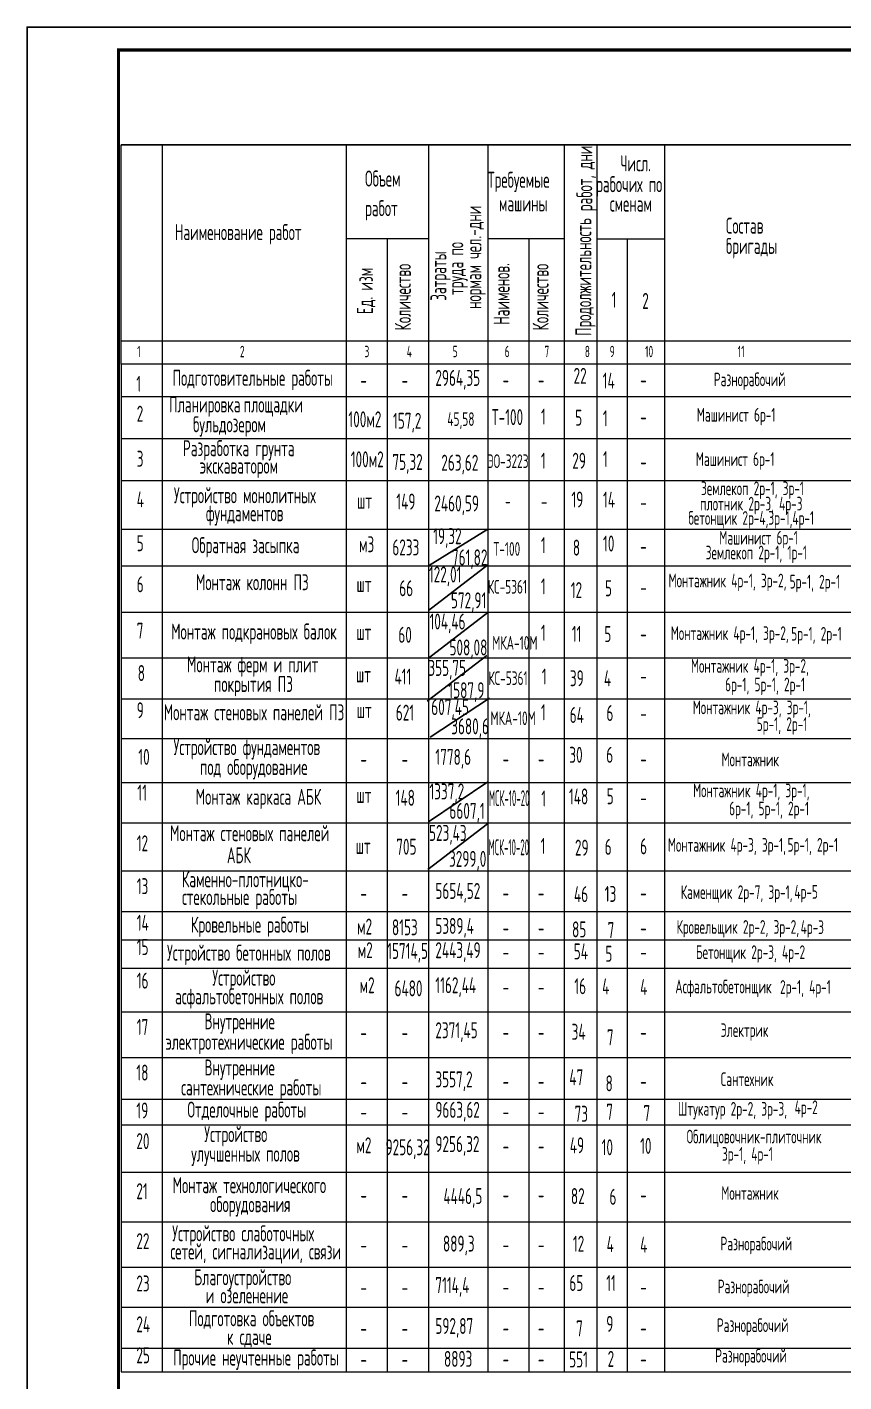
# Paper-space layout 'кал.план' of a CAD drawing. Header units: millimetres. Extents: x 0 to 2359, y 0 to 678.
# Drawn here: x 0.4 to 179.2, y 297.7 to 594.3 of the extents above; entities that cross this region are included whole.
import ezdxf

# ---------------------------------------------------------------- set-up
doc = ezdxf.new("R2010")
doc.units = ezdxf.units.MM
doc.header["$LTSCALE"] = 0.5
for name, color, linetype, lineweight in [('ТОЛСТЫЕ', 1, 'Continuous', 50), ('тонкая', 7, 'Continuous', 20), ('ТОНКИЕе', 7, 'Continuous', 25)]:
    doc.layers.add(name, color=color, linetype=linetype, lineweight=lineweight)
doc.layers.add('тонкие', color=7, linetype='Continuous')
doc.styles.add('Наклонный', font='isocpeur.ttf', dxfattribs={"width": 0.7, "height": 3.5})

psp = doc.layouts.new('кал.план')

# ---------------------------------------------------------------- linework, layer by layer
at = {"layer": 'ТОЛСТЫЕ', "const_width": 0.7}
psp.add_lwpolyline([(20.4018, 5.2751), (835.4018, 5.2751), (835.4018, 589.2751), (20.4018, 589.2751)], close=True, dxfattribs=at)
at = {"layer": 'тонкая'}
for p, q in [((24.0093, 568.4989), (21.0093, 568.4989)), ((21.0093, 568.4989), (30.0093, 568.4989)), ((30.0093, 568.4989), (21.0093, 568.4989)), ((21.0093, 568.4989), (30.0093, 568.4989)), ((21.0093, 520.4989), (21.0093, 568.4989)), ((24.0093, 568.4989), (833.0093, 568.4989)), ((835.1766, 568.4989), (24.0093, 568.4989)), ((24.0093, 568.4989), (177.0093, 568.4989)), ((24.0093, 568.4989), (32.0093, 568.4989)), ((30.0093, 568.4989), (30.0093, 520.4989)), ((32.0093, 568.4989), (82.0093, 568.4989)), ((70.2752, 568.4989), (70.2752, 520.4989)), ((70.2752, 568.4989), (88.2752, 568.4989)), ((70.2752, 568.4989), (79.2752, 568.4989)), ((82.0093, 568.4989), (100.0093, 568.4989)), ((88.2752, 568.4989), (88.2752, 520.4989)), ((88.2752, 568.4989), (101.2752, 568.4989)), ((88.2752, 568.4989), (88.2752, 543.4989)), ((100.0093, 568.4989), (113.0093, 568.4989)), ((100.0093, 568.4989), (118.0093, 568.4989)), ((101.2752, 568.4989), (101.2752, 520.4989)), ((101.2752, 568.4989), (110.2752, 568.4989)), ((113.0093, 568.4989), (131.0093, 568.4989)), ((118.0093, 568.4989), (118.0093, 520.4989)), ((118.0093, 568.4989), (131.0093, 568.4989)), ((118.0093, 568.4989), (118.0093, 543.4989)), ((125.1336, 568.4989), (125.1336, 520.4989)), ((131.0093, 568.4989), (149.0093, 568.4989)), ((131.0093, 568.4989), (144.0093, 568.4989)), ((131.0093, 568.4989), (140.0093, 568.4989)), ((139.9538, 568.4989), (139.9538, 520.4989)), ((140.0093, 568.4989), (149.0093, 568.4989)), ((144.0093, 568.4989), (162.0093, 568.4989)), ((149.0093, 568.4989), (189.0093, 568.4989)), ((177.0093, 568.4989), (182.7093, 568.4989)), ((88.2752, 547.9437), (70.2752, 547.9437)), ((79.2752, 547.9437), (79.2752, 520.4989)), ((118.0093, 547.9437), (101.2752, 547.9437)), ((110.2752, 547.9437), (110.2752, 520.4989)), ((125.2399, 547.9437), (139.9775, 547.9437)), ((131.8166, 547.9437), (131.8166, 520.4989)), ((189.0093, 525.4989), (21.0093, 525.4989)), ((21.0093, 521.9989), (21.0093, 521.9989)), ((189.0093, 520.4989), (21.0093, 520.4989)), ((21.0093, 520.4989), (21.0093, 350.4989)), ((21.0093, 520.4989), (21.0093, 510.4989)), ((30.0093, 520.4989), (30.0093, 350.4989)), ((30.0093, 520.4989), (30.0093, 514.4989)), ((70.2752, 520.4989), (70.2752, 350.4989)), ((79.2752, 520.4989), (79.2752, 350.4989)), ((88.2752, 520.4989), (88.2752, 350.4989)), ((101.2752, 520.4989), (101.2752, 350.4989)), ((110.2752, 520.4989), (110.2752, 350.4989)), ((118.0093, 520.4989), (118.0093, 350.4989)), ((122.5093, 521.9989), (122.5093, 521.9989)), ((125.1662, 520.4989), (125.1662, 350.4989)), ((131.8016, 520.4989), (131.8016, 350.4989)), ((139.9538, 520.4989), (139.9538, 350.4989)), ((21.0093, 513.4114), (833.0093, 513.4114)), ((21.0093, 510.4989), (21.0093, 500.4989)), ((21.0093, 510.4989), (21.0093, 340.4989)), ((30.0093, 510.4989), (30.0093, 340.4989)), ((70.2752, 510.4989), (70.2752, 340.4989)), ((79.2752, 510.4989), (79.2752, 340.4989)), ((88.2752, 510.4989), (88.2752, 340.4989)), ((101.2752, 510.4989), (101.2752, 340.4989)), ((110.2752, 510.4989), (110.2752, 340.4989)), ((118.0093, 510.4989), (118.0093, 340.4989)), ((125.1662, 510.4989), (125.1662, 340.4989)), ((139.9538, 510.4989), (139.9538, 340.4989)), ((21.0093, 504.1934), (823.1093, 504.1934)), ((21.0093, 504.1934), (833.0093, 504.1934)), ((21.0093, 500.4989), (21.0093, 490.4989)), ((21.0093, 500.4989), (21.0093, 330.4989)), ((30.0093, 500.4989), (30.0093, 330.4989)), ((70.2752, 500.4989), (70.2752, 330.4989)), ((79.2752, 500.4989), (79.2752, 330.4989)), ((88.2752, 500.4989), (88.2752, 330.4989)), ((101.2752, 500.4989), (101.2752, 330.4989)), ((110.2752, 500.4989), (110.2752, 330.4989)), ((118.0093, 500.4989), (118.0093, 330.4989)), ((125.1662, 500.4989), (125.1662, 330.4989)), ((139.9538, 500.4989), (139.9538, 330.4989)), ((21.0093, 494.9845), (823.1093, 494.9845)), ((21.0093, 494.9845), (833.0093, 494.9845)), ((21.0093, 490.4989), (21.0093, 320.4989)), ((30.0093, 490.4989), (30.0093, 320.4989)), ((70.2752, 490.4989), (70.2752, 320.4989)), ((79.2752, 490.4989), (79.2752, 320.4989)), ((88.2752, 490.4989), (88.2752, 320.4989)), ((101.2752, 490.4989), (101.2752, 320.4989)), ((110.2752, 490.4989), (110.2752, 320.4989)), ((118.0093, 490.4989), (118.0093, 320.4989)), ((125.1662, 490.4989), (125.1662, 320.4989)), ((21.0093, 484.3456), (823.1093, 484.3456)), ((21.0093, 484.3456), (833.0093, 484.3456)), ((21.0093, 480.4989), (21.0093, 310.4989)), ((30.0093, 480.4989), (30.0093, 310.4989)), ((70.2752, 480.4989), (70.2752, 310.4989)), ((79.2752, 480.4989), (79.2752, 310.4989)), ((88.2752, 480.4989), (88.2752, 310.4989)), ((101.2752, 480.4989), (101.2752, 310.4989)), ((110.2752, 480.4989), (110.2752, 310.4989)), ((118.0093, 480.4989), (118.0093, 310.4989)), ((125.1662, 480.4989), (125.1662, 310.4989)), ((21.0093, 476.3543), (823.1093, 476.3543)), ((21.0093, 476.3543), (833.0093, 476.3543)), ((21.0093, 470.4989), (21.0093, 300.4989)), ((30.0093, 470.4989), (30.0093, 300.4989)), ((70.2752, 470.4989), (70.2752, 300.4989)), ((79.2752, 470.4989), (79.2752, 300.4989)), ((88.2752, 470.4989), (88.2752, 300.4989)), ((101.2752, 470.4989), (101.2752, 300.4989)), ((110.2752, 470.4989), (110.2752, 300.4989)), ((118.0093, 470.4989), (118.0093, 300.4989)), ((125.1662, 470.4989), (125.1662, 300.4989)), ((21.0093, 466.2113), (823.1093, 466.2113)), ((21.0093, 466.2113), (833.0093, 466.2113)), ((21.0093, 460.4989), (21.0093, 299.8783)), ((30.0093, 460.4989), (30.0093, 299.8783)), ((70.2752, 460.4989), (70.2752, 299.8783)), ((79.2752, 460.4989), (79.2752, 299.8783)), ((88.2752, 460.4989), (88.2752, 299.8783)), ((101.2752, 460.4989), (101.2752, 299.8783)), ((110.2752, 460.4989), (110.2752, 299.8783)), ((118.0093, 460.4989), (118.0093, 299.8783)), ((125.1662, 460.4989), (125.1662, 299.8783)), ((139.9538, 460.4989), (139.9538, 299.8783)), ((21.0093, 456.1479), (823.1093, 456.1479)), ((21.0093, 456.1479), (833.0093, 456.1479)), ((21.0093, 450.4989), (21.0093, 299.8783)), ((30.0093, 450.4989), (30.0093, 299.8783)), ((70.2752, 450.4989), (70.2752, 299.8783)), ((79.2752, 450.4989), (79.2752, 299.8783)), ((88.2752, 450.4989), (88.2752, 299.8783)), ((101.2752, 450.4989), (101.2752, 299.8783)), ((110.2752, 450.4989), (110.2752, 299.8783)), ((118.0093, 450.4989), (118.0093, 299.8783)), ((139.9538, 450.4989), (139.9538, 299.8783)), ((21.0093, 447.2123), (823.1093, 447.2123)), ((21.0093, 447.2123), (833.0093, 447.2123)), ((21.0093, 440.4989), (21.0093, 299.8783)), ((30.0093, 440.4989), (30.0093, 299.8783)), ((70.2752, 440.4989), (70.2752, 299.8783)), ((79.2752, 440.4989), (79.2752, 299.8783)), ((88.2752, 440.4989), (88.2752, 299.8783)), ((101.2752, 440.4989), (101.2752, 299.8783)), ((110.2752, 440.4989), (110.2752, 299.8783)), ((118.0093, 440.4989), (118.0093, 299.8783)), ((125.1662, 440.4989), (125.1662, 299.8783)), ((131.8016, 440.4989), (131.8016, 299.8783)), ((139.9538, 440.4989), (139.9538, 299.8783)), ((21.0093, 438.5204), (823.1093, 438.5204)), ((21.0093, 438.5204), (833.0093, 438.5204)), ((21.0093, 428.9133), (823.1093, 428.9133)), ((21.0093, 428.9133), (833.0093, 428.9133)), ((21.0093, 420.0405), (823.1093, 420.0405)), ((21.0093, 420.0405), (833.0093, 420.0405)), ((21.0093, 409.5852), (823.1093, 409.5852)), ((21.0093, 409.5852), (833.0093, 409.5852)), ((21.0093, 400.6219), (823.1093, 400.6219)), ((21.0093, 400.6219), (833.0093, 400.6219)), ((21.0093, 394.4181), (823.1093, 394.4181)), ((21.0093, 394.4181), (833.0093, 394.4181)), ((21.0093, 388.257), (823.1093, 388.257)), ((21.0093, 388.257), (833.0093, 388.257)), ((21.0093, 378.6594), (833.0463, 378.6594)), ((21.0093, 368.652), (823.1093, 368.652)), ((21.0093, 368.652), (833.0093, 368.652)), ((21.0093, 359.5317), (823.1093, 359.5317)), ((21.0093, 359.5317), (833.0093, 359.5317)), ((21.0093, 353.967), (823.1093, 353.967)), ((21.0093, 353.967), (823.1093, 353.967)), ((21.0093, 353.967), (833.0093, 353.967)), ((21.0093, 343.5627), (823.1093, 343.5627)), ((21.0093, 343.5627), (833.0093, 343.5627)), ((21.0093, 343.5627), (835.1766, 343.5627)), ((21.0093, 332.7117), (823.1093, 332.7117)), ((21.0093, 332.7117), (823.1093, 332.7117)), ((21.0093, 332.7117), (823.1093, 332.7117)), ((21.0093, 332.7117), (833.0093, 332.7117)), ((21.0093, 332.7117), (835.1766, 332.7117)), ((21.0093, 322.7523), (823.1093, 322.7523)), ((21.0093, 322.7523), (823.1093, 322.7523)), ((21.0093, 322.7523), (823.1093, 322.7523)), ((21.0093, 322.7523), (833.0093, 322.7523)), ((21.0093, 322.7523), (835.1766, 322.7523)), ((21.0093, 313.9929), (823.1093, 313.9929)), ((21.0093, 313.9929), (823.1093, 313.9929)), ((21.0093, 313.9929), (823.1093, 313.9929)), ((21.0093, 313.9929), (833.0093, 313.9929)), ((21.0093, 313.9929), (835.1766, 313.9929)), ((21.0093, 305.0273), (823.1093, 305.0273)), ((21.0093, 305.0273), (823.1093, 305.0273)), ((21.0093, 305.0273), (823.1093, 305.0273)), ((21.0093, 305.0273), (833.0093, 305.0273)), ((21.0093, 305.0273), (835.1766, 305.0273)), ((21.0093, 299.8783), (823.1093, 299.8783)), ((21.0093, 299.8783), (835.1766, 299.8783))]:
    psp.add_line(p, q, dxfattribs=at)
at = {"layer": 'тонкие'}
psp.add_lwpolyline([(840.4018, 0.2751), (0.4018, 0.2751), (0.4018, 594.2751), (840.4018, 594.2751)], close=True, dxfattribs=at)
at = {"layer": 'ТОНКИЕе', "color": 0}
for points in [[(88.2752, 476.3543), (101.2752, 484.3456)], [(88.2752, 466.5481), (101.2752, 476.5481)], [(88.2752, 456.0888), (101.2752, 466.0888)], [(88.0285, 446.7238), (101.0285, 456.7238)], [(88.6571, 438.8248), (101.6571, 447.331)], [(88.2588, 420.312), (101.2588, 429.0115)], [(88.1781, 409.8116), (101.1781, 419.8116)]]:
    psp.add_lwpolyline(points, dxfattribs=at)

# ---------------------------------------------------------------- texts
at = {"layer": 'тонкая', "style": 'Наклонный', "width": 0.6}
for s, p in [('работ, дни', (124.1696, 553.9674)), ('нормам чел.-дни', (99.8699, 532.5859)), ('Продолжительность ', (123.9522, 526.6595)), ('труда по ', (95.9354, 535.6314)), ('Затраты ', (92.1957, 534.3564)), ('Ед. изм', (76.1219, 531.4302)), ('Количество', (84.425, 527.8616)), ('Наименов.', (106.038, 529.0835)), ('Количество', (114.5811, 527.8648))]:
    psp.add_text(s, height=3.5, rotation=90, dxfattribs=at).set_placement(p)
at = {"layer": 'тонкая', "style": 'Наклонный'}
for s, height, width, p in [('Числ.', 3.5, 0.6, (130.3101, 562.6954)), ('Объем ', 3.5, 0.6, (74.4124, 559.3606)), ('Требуемые ', 3.5, 0.6, (101.2752, 559.0925)), ('рабочих по', 3.5, 0.6, (125.001, 558.1272)), ('работ', 3.5, 0.6, (74.4124, 552.8807)), ('машины', 3.5, 0.6, (103.7156, 553.9133)), (' сменам', 3.5, 0.6, (126.6506, 553.8641)), ('Состав ', 3.5, 0.6, (153.412, 549.0513)), ('Наименование работ', 3.5, 0.6, (32.7601, 547.6351)), ('бригады', 3.5, 0.6, (153.412, 544.6084)), ('1', 3.5, 0.6, (128.3997, 532.8183)), ('2', 3.5, 0.6, (135.0987, 532.5745)), ('1', 2.5, 0.6, (24.5093, 521.9989)), ('2', 2.5, 0.6, (47.0093, 521.9989)), ('3', 2.5, 0.6, (74.2752, 521.9989)), ('4', 2.5, 0.6, (83.5286, 521.9989)), ('5', 2.5, 0.6, (93.5752, 521.9989)), ('6', 2.5, 0.6, (104.9752, 521.9989)), ('7', 2.5, 0.6, (113.6752, 521.9989)), ('8', 2.5, 0.6, (122.5093, 521.9989)), ('9', 2.5, 0.6, (127.9538, 521.9989)), ('10', 2.5, 0.6, (135.7131, 521.9989)), ('11', 2.5, 0.6, (155.9921, 521.9989)), ('Подготовительные работы', 3.5, 0.6, (32.2566, 515.7356)), ('2964,35', 3.5, 0.6, (89.7942, 515.7176)), ('22', 3.5, 0.6, (120.0546, 516.1735)), ('1', 3.5, 0.6, (24.3268, 514.4269)), ('-', 3.5, 0.6, (73.3796, 515.2273)), ('-', 3.5, 0.6, (82.3796, 515.2273)), ('-', 3.5, 0.6, (104.4907, 515.3048)), ('-', 3.5, 0.6, (112.2248, 515.3048)), ('14', 3.5, 0.6, (126.4392, 515.1168)), ('-', 3.5, 0.6, (134.6286, 515.3048)), ('Разнорабочий', 3, 0.6, (150.7763, 515.6452)), ('Планировка', 3.5, 0.6, (31.4829, 509.9029)), ('2', 3.5, 0.6, (24.4093, 507.8827)), ('площадки', 3.5, 0.6, (47.8059, 509.9029)), ('Т-100', 3.5, 0.6, (102.1613, 507.1327)), ('1', 3.5, 0.6, (112.9306, 507.2337)), ('5', 3.5, 0.6, (120.4133, 507.0073)), ('1', 3.5, 0.6, (126.4618, 506.8635)), ('Машинист 6р-1', 3, 0.6, (147.0338, 507.8967)), ('бульдозером', 3.5, 0.6, (36.7484, 505.5597)), ('100м2', 3.5, 0.6, (70.752, 506.6523)), ('157,2', 3.5, 0.6, (80.5223, 506.3267)), ('-', 3.5, 0.6, (134.6286, 507.1985)), ('3', 3.5, 0.6, (24.4093, 498.0197)), ('Разработка грунта', 3.5, 0.6, (34.5105, 500.3321)), ('100м2', 3.5, 0.6, (71.2695, 497.9002)), ('1', 3.5, 0.6, (126.5086, 497.9429)), ('экскаватором', 3.5, 0.6, (38.1964, 496.5017)), ('75,32', 3.5, 0.6, (80.3874, 497.3188)), ('263,62', 3.5, 0.6, (91.0959, 497.1513)), ('ЭО-3223', 3, 0.6, (101.2752, 497.7414)), ('1', 3.5, 0.6, (112.905, 497.5863)), ('29', 3.5, 0.6, (119.7822, 497.5832)), ('-', 3.5, 0.6, (134.6286, 497.3606)), ('Машинист 6р-1', 3, 0.6, (146.8296, 498.1892)), ('4', 3.5, 0.6, (24.4093, 489.1384)), ('Устройство монолитных', 3.5, 0.6, (32.5364, 490.0229)), ('19', 3.5, 0.6, (119.5822, 489.0977)), ('14', 3.5, 0.6, (126.5086, 489.0616)), ('Землекоп 2р-1, 3р-1', 3, 0.6, (147.9739, 491.7963)), ('фундаментов', 3.5, 0.6, (39.5672, 486.0978)), ('шт', 3.5, 0.6, (72.643, 488.8205)), ('149', 3.5, 0.6, (81.2505, 488.6524)), ('2460,59', 3.5, 0.6, (89.5742, 488.2265)), ('-', 3, 0.6, (105.0374, 488.9799)), ('-', 3.5, 0.6, (112.905, 488.705)), ('-', 3.5, 0.6, (134.6286, 488.4793)), ('плотник 2р-3, 4р-3', 3, 0.6, (147.7684, 488.4392)), ('бетонщик 2р-4,3р-1,4р-1', 3, 0.6, (145.2055, 485.3055)), ('19,32', 3.5, 0.6, (89.3157, 481.0615)), ('Машинист 6р-1', 3, 0.6, (151.9563, 480.9849)), ('5', 3.5, 0.6, (24.4093, 479.5325)), ('Обратная засыпка', 3.5, 0.6, (36.4593, 479.0915)), ('м3', 3.5, 0.6, (73.0711, 479.2871)), ('6233', 3.5, 0.6, (80.3765, 478.6103)), ('Т-100', 3, 0.6, (102.5077, 478.5243)), ('1', 3.5, 0.6, (112.905, 479.0991)), ('8', 3.5, 0.6, (119.8981, 478.5579)), ('10', 3.5, 0.6, (126.5086, 479.4557)), ('Землекоп 2р-1, 1р-1', 3, 0.6, (149.0006, 477.7337)), ('761,82', 3.5, 0.6, (93.4188, 476.4241)), ('-', 3.5, 0.6, (134.6286, 478.8734)), ('122,01', 3.5, 0.6, (88.3792, 472.6787)), ('Монтажник 4р-1, 3р-2,', 3, 0.6, (140.859, 471.6088)), ('6', 3.5, 0.6, (24.4093, 470.5229)), ('Монтаж колонн ПЗ', 3.5, 0.6, (37.3663, 470.9768)), ('шт', 3.5, 0.6, (72.5289, 470.5744)), ('66', 3.5, 0.6, (81.8893, 469.6614)), ('КС-5361', 3, 0.6, (101.2752, 470.2446)), ('1', 3.5, 0.6, (112.905, 470.0895)), ('12', 3.5, 0.6, (119.4395, 469.2601)), ('5', 3.5, 0.6, (126.9397, 469.6629)), ('5р-1, 2р-1', 3, 0.6, (167.3698, 471.3633)), ('572,91', 3.5, 0.6, (93.2036, 467.0165)), ('-', 3.5, 0.6, (134.6286, 469.8638)), ('104,46', 3.5, 0.6, (88.5086, 462.3812)), ('7', 3.5, 0.6, (24.4093, 460.3574)), ('Монтаж подкрановых балок', 3.5, 0.6, (31.9406, 460.192)), ('60', 3.5, 0.6, (81.6848, 459.4749)), ('1', 3.5, 0.6, (112.905, 459.9241)), ('11', 3.5, 0.6, (119.6691, 459.6835)), ('5', 3.5, 0.6, (126.7792, 459.6327)), ('Монтажник 4р-1, 3р-2,', 3, 0.6, (141.34, 460.0913)), ('5р-1, 2р-1', 3, 0.6, (167.7083, 459.9645)), ('шт', 3.5, 0.6, (72.4792, 460.0805)), ('508,08', 3.5, 0.6, (92.8841, 456.7018)), ('МКА-10М', 3, 0.6, (102.2528, 457.9533)), ('-', 3.5, 0.6, (134.6286, 459.6984)), ('8', 3.5, 0.6, (24.6273, 451.1058)), ('Монтаж ферм и плит ', 3.5, 0.6, (35.4241, 452.9958)), ('411', 3.5, 0.6, (80.8463, 450.3248)), ('355,75', 3.5, 0.6, (88.2619, 452.2297)), ('1', 3.5, 0.6, (113.0993, 450.334)), ('Монтажник 4р-1, 3р-2,', 3, 0.6, (145.7624, 452.9145)), ('покрытия ПЗ', 3.5, 0.6, (41.3228, 448.7066)), ('шт', 3.5, 0.6, (72.3904, 450.8186)), ('КС-5361', 3, 0.6, (101.3986, 450.2308)), ('39', 3.5, 0.6, (119.2632, 449.964)), ('4', 3.5, 0.6, (126.7126, 449.9647)), ('-', 3.5, 0.6, (134.6286, 450.4467)), ('6р-1, 5р-1, 2р-1', 3, 0.6, (153.2296, 448.8415)), ('1587,9', 3.5, 0.6, (92.6374, 447.3367)), ('9', 3.5, 0.6, (24.4093, 442.9483)), ('Монтаж стеновых панелей ПЗ', 3.5, 0.6, (30.3298, 442.5069)), ('шт', 3.5, 0.6, (72.5744, 442.9814)), ('621', 3.5, 0.6, (81.1391, 442.4314)), ('607,45', 3.5, 0.6, (88.8905, 443.6403)), ('1', 3.5, 0.6, (112.905, 442.5149)), ('64', 3.5, 0.6, (119.214, 441.9229)), ('6', 3.5, 0.6, (127.2555, 442.3494)), ('Монтажник 4р-3, 3р-1,', 3, 0.6, (146.1487, 443.8282)), ('3680,6', 3.5, 0.6, (93.266, 439.4377)), ('МКА-10М', 3, 0.6, (101.8599, 441.4539)), ('-', 3.5, 0.6, (134.6286, 442.2892)), ('5р-1, 2р-1', 3, 0.6, (160.1733, 440.1767)), ('10', 3.5, 0.6, (24.7576, 432.7416)), ('Устройство фундаментов', 3.5, 0.6, (32.4623, 434.8751)), ('1778,6', 3.5, 0.6, (89.7942, 432.7454)), ('30', 3.5, 0.6, (119.1272, 433.2013)), ('6', 3.5, 0.6, (127.2139, 433.2013)), ('под оборудование', 3.5, 0.6, (38.2604, 430.5273)), ('-', 3.5, 0.6, (73.3796, 432.255)), ('-', 3.5, 0.6, (82.3796, 432.255)), ('-', 3.5, 0.6, (104.4907, 432.3326)), ('-', 3.5, 0.6, (112.2248, 432.3326)), ('-', 3.5, 0.6, (134.6286, 432.3326)), ('Монтажник', 3, 0.6, (152.4595, 432.4244)), ('11', 3.5, 0.6, (24.5428, 424.9098)), ('Монтаж каркаса АБК', 3.5, 0.6, (37.3289, 424.0117)), ('148', 3.5, 0.6, (81.1013, 423.7904)), ('1337,2', 3.5, 0.6, (88.4922, 425.1829)), ('МСК-10-20', 3.5, 0.4, (101.5202, 423.7117)), ('1', 3.5, 0.6, (112.9909, 423.6321)), ('148', 3.5, 0.6, (119.0493, 424.0802)), ('5', 3.5, 0.6, (127.318, 424.1199)), ('Монтажник 4р-1, 3р-1,', 3, 0.6, (146.2256, 425.6476)), ('шт', 3.5, 0.6, (72.4947, 424.389)), ('6607,1', 3.5, 0.6, (92.8677, 420.925)), ('-', 3.5, 0.6, (134.6286, 423.8114)), ('6р-1, 5р-1, 2р-1', 3, 0.6, (154.1146, 421.697)), ('Монтаж стеновых панелей', 3.5, 0.6, (31.7064, 416.0429)), ('523,43', 3.5, 0.6, (88.4114, 416.1039)), ('12', 3.5, 0.6, (24.4093, 413.8258)), ('шт', 3.5, 0.6, (72.3413, 413.2442)), ('705', 3.5, 0.6, (81.2244, 413.0827)), ('МСК-10-20', 3.5, 0.4, (101.4394, 412.969)), ('1', 3.5, 0.6, (112.8475, 413.2437)), ('29', 3.5, 0.6, (120.359, 412.876)), ('6', 3.5, 0.6, (126.8814, 413.0526)), ('6', 3.5, 0.6, (134.6286, 413.1613)), ('Монтажник 4р-3, 3р-1,', 3, 0.6, (140.7074, 413.7279)), ('5р-1, 2р-1', 3, 0.6, (166.9106, 413.7453)), ('АБК', 3.5, 0.6, (44.1531, 411.2223)), ('3299,0', 3.5, 0.6, (92.787, 410.4245)), ('Каменно-плотницко-', 3.5, 0.6, (34.3108, 405.9422)), ('13', 3.5, 0.6, (24.4093, 404.4412)), ('5654,52', 3.5, 0.6, (89.7942, 403.3935)), ('Каменщик 2р-7, 3р-1,', 3, 0.6, (143.5252, 403.3937)), ('4р-5', 3, 0.6, (168.4033, 403.4561)), ('стекольные работы', 3.5, 0.6, (34.3108, 402.0694)), ('-', 3.5, 0.6, (73.3796, 402.9032)), ('-', 3.5, 0.6, (82.3796, 402.9032)), ('-', 3.5, 0.6, (104.4907, 402.9807)), ('-', 3.5, 0.6, (112.2248, 402.9807)), ('46', 3.5, 0.6, (120.1503, 402.6964)), ('13', 3.5, 0.6, (126.8798, 402.7385)), ('-', 3.5, 0.6, (134.6286, 402.9807)), ('14', 3.5, 0.6, (24.4093, 396.4296)), ('Кровельные работы', 3.5, 0.6, (36.2979, 396.0247)), ('м2', 3.5, 0.6, (72.6639, 395.6061)), ('8153', 3.5, 0.6, (80.2902, 395.4347)), ('5389,4', 3.5, 0.6, (89.7942, 395.7404)), ('85', 3.5, 0.6, (119.7244, 394.9755)), ('7', 3.5, 0.6, (127.5007, 394.8404)), ('Кровельщик 2р-2, 3р-2, ', 3, 0.6, (142.6075, 395.7664)), ('4р-3', 3, 0.6, (169.7802, 395.7157)), ('15', 3.5, 0.6, (24.4093, 391.1186)), ('-', 3.5, 0.6, (104.4907, 395.3276)), ('-', 3.5, 0.6, (112.2248, 395.3276)), ('-', 3.5, 0.6, (134.6286, 395.3276)), ('Устройство бетонных полов', 3.5, 0.6, (31.0354, 389.8674)), ('м2', 3.5, 0.6, (72.785, 390.4372)), ('15714,5', 3.5, 0.6, (79.2427, 390.2627)), ('2443,49', 3.5, 0.6, (89.7942, 390.4294)), ('-', 3.5, 0.6, (104.4907, 390.0166)), ('-', 3.5, 0.6, (112.2248, 390.0166)), ('54', 3.5, 0.6, (120.1, 390.1598)), ('5', 3.5, 0.6, (127.0184, 389.646)), ('-', 3.5, 0.6, (134.6286, 390.0166)), ('Бетонщик 2р-3, 4р-2', 3, 0.6, (146.8425, 390.2451)), ('16', 3.5, 0.6, (24.4093, 383.7601)), ('Устройство ', 3.5, 0.6, (40.9567, 384.3993)), ('м2', 3.5, 0.6, (73.2061, 382.7571)), ('1162,44', 3.5, 0.6, (89.7942, 382.762)), ('16', 3.5, 0.6, (120.2288, 382.5401)), ('4', 3.5, 0.6, (126.3125, 382.498)), ('4', 3.5, 0.6, (134.6286, 382.3492)), ('Асфальтобетонщик', 3, 0.6, (142.3288, 382.7154)), ('2р-1, 4р-1', 3, 0.6, (165.2702, 382.6173)), ('асфальтобетонных полов', 3.5, 0.6, (32.8022, 380.3229)), ('6480', 3.5, 0.6, (80.8568, 382.0698)), ('-', 3.5, 0.6, (104.4907, 382.3492)), ('-', 3.5, 0.6, (112.2248, 382.3492)), ('17', 3.5, 0.6, (24.4093, 373.6113)), ('Внутренние', 3.5, 0.6, (39.2439, 374.8504)), ('электротехнические работы', 3.5, 0.6, (30.7093, 370.3679)), ('-', 3.5, 0.6, (73.3796, 372.4068)), ('-', 3.5, 0.6, (82.3796, 372.4068)), ('2371,45', 3.5, 0.6, (89.7942, 372.8972)), ('-', 3.5, 0.6, (104.4907, 372.4843)), ('-', 3.5, 0.6, (112.2248, 372.4843)), ('34', 3.5, 0.6, (119.6393, 372.5618)), ('7', 3.5, 0.6, (127.3424, 371.3233)), ('-', 3.5, 0.6, (134.6286, 372.4843)), ('Электрик', 3, 0.6, (152.2826, 373.1826)), ('Внутренние', 3.5, 0.6, (39.2439, 364.7424)), ('18', 3.5, 0.6, (24.3268, 363.626)), ('3557,2', 3.5, 0.6, (89.7942, 362.1477)), ('47', 3.5, 0.6, (119.1272, 362.6036)), ('Сантехник', 3, 0.6, (152.2826, 362.4331)), ('сантехнические работы', 3.5, 0.6, (34.1401, 360.3877)), ('-', 3.5, 0.6, (73.3796, 361.6574)), ('-', 3.5, 0.6, (82.3796, 361.6574)), ('-', 3.5, 0.6, (104.4907, 361.7349)), ('-', 3.5, 0.6, (112.2248, 361.7349)), ('8', 3.5, 0.6, (127.0606, 361.2702)), ('-', 3.5, 0.6, (134.6286, 361.7349)), ('Отделочные работы', 3.5, 0.6, (35.5184, 355.525)), ('9663,62', 3.5, 0.6, (89.7942, 355.4792)), ('Штукатур 2р-2, 3р-3,', 3, 0.6, (142.8935, 355.9451)), ('4р-2', 3, 0.6, (168.462, 356.2854)), ('19', 3.5, 0.6, (24.3268, 355.3255)), ('-', 3.5, 0.6, (73.3796, 354.9888)), ('-', 3.5, 0.6, (82.3796, 354.9888)), ('-', 3.5, 0.6, (104.4907, 355.0663)), ('-', 3.5, 0.6, (112.2248, 355.0663)), ('73', 3.5, 0.6, (120.2764, 354.6081)), ('7', 3.5, 0.6, (127.2173, 355.0462)), ('7', 3.5, 0.6, (135.3593, 354.7541)), ('Устройство', 3.5, 0.6, (39.1832, 350.1567)), ('20', 3.5, 0.6, (24.3268, 348.626)), ('м2', 3.5, 0.6, (72.5034, 347.7175)), ('9256,32', 3.5, 0.6, (78.8901, 347.2762)), ('9256,32', 3.5, 0.6, (89.7942, 347.9864)), ('49', 3.5, 0.6, (119.2369, 347.7046)), ('10', 3.5, 0.6, (126.1973, 347.2822)), ('10', 3.5, 0.6, (134.6286, 347.5736)), ('Облицовочник-плиточник', 3, 0.6, (144.8104, 349.8735)), ('улучшенных полов', 3.5, 0.6, (36.3358, 345.8743)), ('-', 3.5, 0.6, (104.4907, 347.5736)), ('-', 3.5, 0.6, (112.2248, 347.5736)), ('3р-1, 4р-1', 3, 0.6, (152.5547, 346.0629)), ('21', 3.5, 0.6, (24.3268, 337.6603)), ('Монтаж технологического', 3.5, 0.6, (32.2692, 338.9715)), ('оборудования', 3.5, 0.6, (40.4832, 334.817)), ('-', 3.5, 0.6, (73.3796, 336.8043)), ('-', 3.5, 0.6, (82.3796, 336.8043)), ('4446,5', 3.5, 0.6, (91.5685, 336.5857)), ('-', 3.5, 0.6, (104.4907, 336.8818)), ('-', 3.5, 0.6, (112.2248, 336.8818)), ('82', 3.5, 0.6, (119.4682, 336.5865)), ('6', 3.5, 0.6, (127.9218, 336.4365)), ('-', 3.5, 0.6, (134.6286, 336.8818)), ('Монтажник', 3, 0.6, (152.4029, 337.5216)), ('22', 3.5, 0.6, (24.3268, 326.7236)), ('Устройство слаботочных', 3.5, 0.6, (32.1724, 328.4389)), ('889,3', 3.5, 0.6, (91.462, 326.1805)), ('12', 3.5, 0.6, (119.9112, 326.1594)), ('4', 3.5, 0.6, (127.2891, 326.0627)), ('4', 3.5, 0.6, (134.6286, 325.9451)), ('Разнорабочий', 3, 0.6, (152.2258, 326.4302)), ('сетей, сигнализации, связи', 3.5, 0.6, (31.7859, 324.4776)), ('-', 3.5, 0.6, (73.3796, 325.8675)), ('-', 3.5, 0.6, (82.3796, 325.8675)), ('-', 3.5, 0.6, (104.4907, 325.9451)), ('-', 3.5, 0.6, (112.2248, 325.9451)), ('23', 3.5, 0.6, (24.3268, 317.4657)), ('Благоустройство', 3.5, 0.6, (37.0035, 318.8212)), ('7114,4', 3.5, 0.6, (89.7942, 317.0999)), ('65', 3.5, 0.6, (119.1272, 317.5559)), ('11', 3.5, 0.6, (127.2139, 317.5559)), ('и озеленение', 3.5, 0.6, (39.516, 314.8599)), ('-', 3.5, 0.6, (73.3796, 316.6096)), ('-', 3.5, 0.6, (82.3796, 316.6096)), ('-', 3.5, 0.6, (104.4907, 316.6871)), ('-', 3.5, 0.6, (112.2248, 316.6871)), ('-', 3.5, 0.6, (134.6286, 316.6871)), ('Разнорабочий', 3, 0.6, (151.6274, 317.0436)), ('24', 3.5, 0.6, (24.3268, 308.5185)), ('Подготовка объектов ', 3.5, 0.6, (35.8439, 309.8258)), ('592,87', 3.5, 0.6, (89.7942, 308.1527)), ('9', 3.5, 0.6, (127.2139, 308.6087)), ('Разнорабочий', 3, 0.6, (151.4387, 308.5761)), ('-', 3.5, 0.6, (73.3796, 307.6624)), ('-', 3.5, 0.6, (82.3796, 307.6624)), ('-', 3.5, 0.6, (104.4907, 307.7399)), ('-', 3.5, 0.6, (112.2248, 307.7399)), ('7', 3.5, 0.6, (120.6184, 307.6118)), ('-', 3.5, 0.6, (134.6286, 307.7399)), ('к сдаче', 3.5, 0.6, (44.1545, 305.7679)), ('25', 3.5, 0.6, (24.3268, 301.7283)), ('Прочие неучтенные работы', 3.5, 0.6, (32.3831, 301.2431)), ('8893', 3.5, 0.6, (91.6849, 300.9498)), ('551', 3.5, 0.6, (119.0839, 300.8153)), ('2', 3.5, 0.6, (127.5168, 300.9498)), ('Разнорабочий', 3, 0.6, (151.0613, 301.8887)), ('-', 3.5, 0.6, (73.3796, 300.8723)), ('-', 3.5, 0.6, (82.3796, 300.8723)), ('-', 3.5, 0.6, (104.4907, 300.9498)), ('-', 3.5, 0.6, (112.2248, 300.9498)), ('-', 3.5, 0.6, (134.6286, 300.9498))]:
    psp.add_text(s, height=height, dxfattribs=dict(at, width=width)).set_placement(p)
at = {"layer": 'тонкая', "ltscale": 2, "style": 'Наклонный', "width": 0.6}
psp.add_text('45,58', height=3, dxfattribs=at).set_placement((92.4144, 506.9567))

doc.saveas('drawing.dxf')
